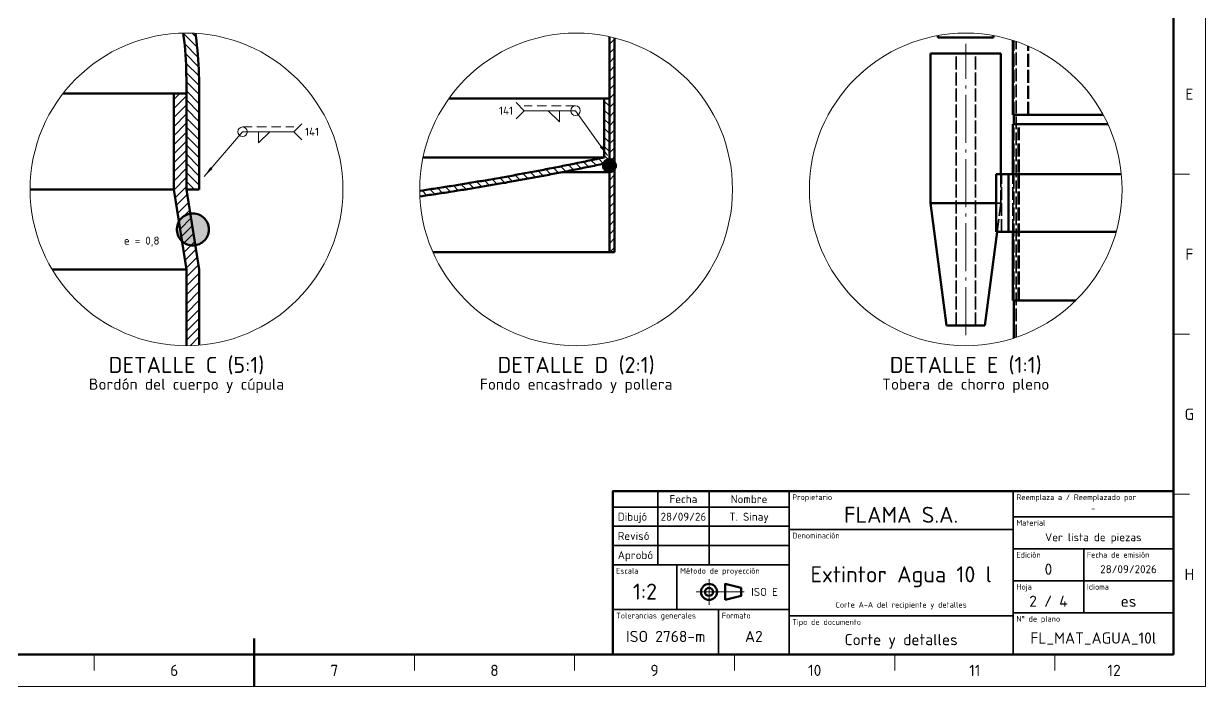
# Model space of a CAD drawing. Header units: millimetres. Extents: x 0 to 2208, y 0 to 420.
# Drawn here: x 705 to 1074, y 0 to 207 of the extents above; entities that cross this region are included whole.
import ezdxf
from ezdxf.enums import TextEntityAlignment as Align

# ---------------------------------------------------------------- set-up
doc = ezdxf.new("R2010")
doc.units = ezdxf.units.MM
for name, pattern in [('IRAM-E-TRAZOS', [5, 4, -1]), ('IRAM-F-TRAZO-PUNTO', [20, 15, -2, 1, -2]), ('ISO02-TRAZOS', [4.5, 3, -1.5])]:
    doc.linetypes.add(name, pattern=pattern)
for name, color, linetype, lineweight in [('01-VISIBLE', 7, 'CONTINUOUS', 70), ('02-OCULTA', 4, 'IRAM-E-TRAZOS', 35), ('03-EJE', 1, 'IRAM-F-TRAZO-PUNTO', 18), ('05-RAYADO', 8, 'CONTINUOUS', 18), ('06-TEXTO', 7, 'CONTINUOUS', 25), ('07-RECUADRO', 7, 'CONTINUOUS', 70), ('08-FINA', 5, 'CONTINUOUS', 18), ('10-ROTULO', 7, 'CONTINUOUS', 35), ('11-TEXTO-ROTULO', 7, 'CONTINUOUS', 25), ('12-SOLDADURA', 6, 'CONTINUOUS', 18)]:
    doc.layers.add(name, color=color, linetype=linetype, lineweight=lineweight)
doc.styles.add('ISO3098', font='isocpeur.ttf')

msp = doc.modelspace()

# ---------------------------------------------------------------- hatches: boundary and pattern name
at = {"layer": '05-RAYADO'}
h = msp.add_hatch(dxfattribs=at)
h.set_pattern_fill('ANSI31', scale=0.62992, angle=90)
h.paths.add_polyline_path([(759.833, 155.25), (755.833, 155.25), (755.833, 185.25), (755.831, 186.506), (755.825, 187.762), (755.813, 189.018), (755.795, 190.274), (755.771, 191.53), (755.738, 192.786), (755.695, 194.041), (755.642, 195.296), (755.576, 196.55), (755.494, 197.804), (755.396, 199.056), (755.278, 200.307), (755.139, 201.555), (754.979, 202.801), (754.798, 204.044), (754.794, 204.071), (755.833, 204.083), (757.032, 204.069), (758.229, 204.025), (758.688, 203.996), (758.806, 203.013), (758.948, 201.749), (759.079, 200.485), (759.199, 199.219), (759.31, 197.952), (759.409, 196.684), (759.498, 195.416), (759.577, 194.146), (759.645, 192.877), (759.703, 191.606), (759.75, 190.336), (759.786, 189.064), (759.813, 187.793), (759.828, 186.522), (759.833, 185.25)])
h = msp.add_hatch(dxfattribs=at)
h.set_pattern_fill('ANSI31', scale=0.62992)
h.paths.add_polyline_path([(889.5, 135.65), (887.9, 135.65), (887.9, 202.96), (888.199, 202.897), (889.366, 202.62), (889.5, 202.584)])
h = msp.add_hatch(dxfattribs=at)
h.set_pattern_fill('ANSI31', scale=0.62992)
h.paths.add_polyline_path([(759.833, 106.584), (759.426, 106.549), (758.229, 106.475), (757.032, 106.431), (755.833, 106.417), (755.833, 130.25), (751.833, 155.25), (751.833, 185.25), (755.833, 185.25), (755.833, 155.25), (759.833, 130.25)])
h = msp.add_hatch(dxfattribs=at)
h.set_pattern_fill('ANSI31', scale=0.62992, angle=90)
h.paths.add_polyline_path([(887.436, 163.552), (886.972, 163.453), (886.507, 163.355), (886.043, 163.258), (885.579, 163.16), (885.114, 163.063), (884.65, 162.966), (884.185, 162.869), (883.721, 162.772), (883.256, 162.676), (882.791, 162.58), (882.326, 162.484), (881.862, 162.388), (881.397, 162.293), (880.932, 162.198), (880.467, 162.103), (880.002, 162.008), (879.537, 161.914), (879.072, 161.82), (878.607, 161.726), (878.142, 161.632), (877.677, 161.538), (877.211, 161.445), (876.746, 161.352), (876.281, 161.259), (875.815, 161.167), (875.35, 161.074), (874.884, 160.982), (874.419, 160.89), (873.953, 160.798), (873.488, 160.707), (873.022, 160.616), (872.556, 160.525), (872.09, 160.434), (871.625, 160.344), (871.159, 160.254), (870.693, 160.164), (870.227, 160.074), (869.761, 159.984), (869.295, 159.895), (868.829, 159.806), (868.363, 159.717), (867.897, 159.628), (867.43, 159.54), (866.964, 159.452), (866.498, 159.364), (866.031, 159.276), (865.565, 159.189), (865.099, 159.102), (864.632, 159.015), (864.166, 158.928), (863.699, 158.842), (863.232, 158.756), (862.766, 158.67), (862.299, 158.584), (861.832, 158.498), (861.365, 158.413), (860.899, 158.328), (860.432, 158.243), (859.965, 158.159), (859.498, 158.074), (859.031, 157.99), (858.564, 157.906), (858.097, 157.823), (857.63, 157.739), (857.162, 157.656), (856.695, 157.573), (856.228, 157.491), (855.761, 157.408), (855.293, 157.326), (854.826, 157.244), (854.358, 157.163), (853.891, 157.081), (853.423, 157), (852.956, 156.919), (852.488, 156.838), (852.021, 156.758), (851.553, 156.677), (851.085, 156.597), (850.618, 156.518), (850.15, 156.438), (849.682, 156.359), (849.214, 156.28), (848.746, 156.201), (848.278, 156.122), (847.81, 156.044), (847.342, 155.966), (846.874, 155.888), (846.406, 155.81), (845.938, 155.733), (845.469, 155.656), (845.001, 155.579), (844.533, 155.502), (844.065, 155.426), (843.596, 155.35), (843.128, 155.274), (842.659, 155.198), (842.191, 155.123), (841.722, 155.047), (841.254, 154.972), (840.785, 154.898), (840.317, 154.823), (839.848, 154.749), (839.379, 154.675), (838.911, 154.601), (838.442, 154.528), (837.973, 154.454), (837.504, 154.381), (837.035, 154.308), (836.566, 154.236), (836.097, 154.164), (835.628, 154.092), (835.159, 154.02), (834.69, 153.948), (834.221, 153.877), (833.752, 153.806), (833.283, 153.735), (832.813, 153.664), (832.344, 153.594), (831.875, 153.524), (831.406, 153.454), (830.936, 153.384), (830.467, 153.315), (829.997, 153.246), (829.528, 153.177), (829.058, 153.108), (828.718, 153.058), (828.681, 154.052), (828.672, 154.813), (828.897, 154.847), (829.363, 154.916), (829.828, 154.985), (830.294, 155.055), (830.759, 155.125), (831.224, 155.195), (831.689, 155.265), (832.155, 155.336), (832.62, 155.407), (833.085, 155.478), (833.55, 155.549), (834.015, 155.621), (834.48, 155.693), (834.945, 155.765), (835.41, 155.837), (835.875, 155.91), (836.34, 155.983), (836.805, 156.056), (837.27, 156.129), (837.734, 156.202), (838.199, 156.276), (838.664, 156.35), (839.128, 156.424), (839.593, 156.499), (840.058, 156.574), (840.522, 156.649), (840.987, 156.724), (841.451, 156.799), (841.915, 156.875), (842.38, 156.951), (842.844, 157.027), (843.309, 157.103), (843.773, 157.18), (844.237, 157.257), (844.701, 157.334), (845.165, 157.412), (845.629, 157.489), (846.093, 157.567), (846.557, 157.645), (847.021, 157.723), (847.485, 157.802), (847.949, 157.881), (848.413, 157.96), (848.877, 158.039), (849.341, 158.119), (849.804, 158.199), (850.268, 158.279), (850.732, 158.359), (851.195, 158.439), (851.659, 158.52), (852.123, 158.601), (852.586, 158.682), (853.049, 158.764), (853.513, 158.845), (853.976, 158.927), (854.44, 159.009), (854.903, 159.092), (855.366, 159.174), (855.829, 159.257), (856.292, 159.34), (856.755, 159.424), (857.219, 159.507), (857.682, 159.591), (858.144, 159.675), (858.607, 159.76), (859.07, 159.844), (859.533, 159.929), (859.996, 160.014), (860.459, 160.099), (860.921, 160.185), (861.384, 160.271), (861.847, 160.356), (862.309, 160.443), (862.772, 160.529), (863.234, 160.616), (863.697, 160.703), (864.159, 160.79), (864.622, 160.877), (865.084, 160.965), (865.546, 161.053), (866.008, 161.141), (866.471, 161.229), (866.933, 161.318), (867.395, 161.407), (867.857, 161.496), (868.319, 161.585), (868.781, 161.674), (869.243, 161.764), (869.704, 161.854), (870.166, 161.944), (870.628, 162.035), (871.09, 162.126), (871.551, 162.217), (872.013, 162.308), (872.475, 162.399), (872.936, 162.491), (873.398, 162.583), (873.859, 162.675), (874.321, 162.767), (874.782, 162.86), (875.243, 162.952), (875.704, 163.045), (876.166, 163.139), (876.627, 163.232), (877.088, 163.326), (877.549, 163.42), (878.01, 163.514), (878.471, 163.609), (878.932, 163.703), (879.393, 163.798), (879.854, 163.893), (880.314, 163.989), (880.775, 164.084), (881.236, 164.18), (881.696, 164.276), (882.157, 164.373), (882.618, 164.469), (883.078, 164.566), (883.538, 164.663), (883.999, 164.76), (884.459, 164.858), (884.919, 164.955), (885.38, 165.053), (885.84, 165.152), (886.3, 165.25), (886.3, 183.65), (887.9, 183.65), (887.9, 163.65)])
h = msp.add_hatch(color=7, dxfattribs=at)
h.dxf.hatch_style = 1
h.paths.add_polyline_path([(889.859, 162.247), (889.738, 161.861), (889.542, 161.507), (889.278, 161.2), (888.958, 160.953), (888.595, 160.774), (888.203, 160.673), (887.799, 160.653), (887.399, 160.714), (887.019, 160.854), (886.676, 161.068), (886.382, 161.347), (886.151, 161.679), (885.992, 162.051), (885.91, 162.448), (885.91, 162.852), (885.992, 163.249), (886.151, 163.621), (886.382, 163.953), (886.676, 164.232), (887.019, 164.446), (887.399, 164.586), (887.799, 164.647), (888.203, 164.627), (888.595, 164.526), (888.958, 164.347), (889.278, 164.1), (889.542, 163.793), (889.738, 163.439), (889.859, 163.053), (889.9, 162.65)])
h = msp.add_hatch(color=7, dxfattribs=at)
h.dxf.hatch_style = 1
h.paths.add_polyline_path([(762.731, 141.744), (762.428, 140.778), (761.937, 139.894), (761.278, 139.126), (760.478, 138.507), (759.57, 138.061), (758.59, 137.808), (757.58, 137.756), (756.58, 137.91), (755.631, 138.261), (754.773, 138.796), (754.04, 139.493), (753.462, 140.323), (753.063, 141.253), (752.859, 142.244), (752.859, 143.256), (753.063, 144.247), (753.462, 145.177), (754.04, 146.007), (754.773, 146.704), (755.631, 147.239), (756.58, 147.59), (757.58, 147.744), (758.59, 147.692), (759.57, 147.439), (760.478, 146.993), (761.278, 146.374), (761.937, 145.606), (762.428, 144.722), (762.731, 143.756), (762.833, 142.75)])
at = {"layer": '08-FINA'}
h = msp.add_hatch(color=7, dxfattribs=at)
h.dxf.hatch_style = 1
h.paths.add_polyline_path([(887.3, 165.85), (885.622, 168.952), (884.91, 168.444)])
h = msp.add_hatch(color=7, dxfattribs=at)
h.dxf.hatch_style = 1
h.paths.add_polyline_path([(761.333, 159.25), (763.943, 161.623), (763.279, 162.192)])

# ---------------------------------------------------------------- linework, layer by layer
at = {"layer": '01-VISIBLE'}
for points in [[(754.79, 204.071), (754.914, 203.263), (755.113, 201.772), (755.281, 200.277), (755.419, 198.779), (755.53, 197.279), (755.618, 195.777), (755.686, 194.274), (755.738, 192.771), (755.776, 191.267), (755.803, 189.763), (755.821, 188.259), (755.83, 186.754), (755.833, 185.25)], [(759.833, 185.25), (759.826, 186.75), (759.804, 188.251), (759.768, 189.751), (759.717, 191.25), (759.651, 192.749), (759.571, 194.248), (759.476, 195.745), (759.367, 197.241), (759.243, 198.737), (759.104, 200.231), (758.95, 201.723), (758.783, 203.214), (758.687, 203.996)], [(990.467, 203.299), (990.467, 202.75)], [(1007.867, 203.299), (1007.867, 202.75)], [(887.9, 135.65), (887.9, 202.96)], [(889.5, 135.65), (889.5, 202.584)], [(1007.867, 202.75), (1007.355, 202.75), (1006.843, 202.75), (1006.331, 202.75), (1005.82, 202.75), (1005.308, 202.75), (1004.796, 202.75), (1004.284, 202.75), (1003.773, 202.75), (1003.261, 202.75), (1002.749, 202.75), (1002.237, 202.75), (1001.725, 202.75), (1001.214, 202.75), (1000.702, 202.75), (1000.19, 202.75), (999.678, 202.75), (999.167, 202.75), (998.655, 202.75), (998.143, 202.75), (997.631, 202.75), (997.12, 202.75), (996.608, 202.75), (996.096, 202.75), (995.584, 202.75), (995.073, 202.75), (994.561, 202.75), (994.049, 202.75), (993.537, 202.75), (993.025, 202.75), (992.514, 202.75), (992.002, 202.75), (991.49, 202.75), (990.978, 202.75), (990.467, 202.75)], [(1013.867, 178.583), (1013.867, 201.814)], [(988.167, 197.75), (988.667, 197.75), (989.167, 197.75), (989.667, 197.75), (990.167, 197.75), (990.667, 197.75), (991.167, 197.75), (991.667, 197.75), (992.167, 197.75), (992.667, 197.75), (993.167, 197.75), (993.667, 197.75), (994.167, 197.75), (994.667, 197.75), (995.167, 197.75), (995.667, 197.75), (996.167, 197.75), (996.667, 197.75), (997.167, 197.75), (997.667, 197.75), (998.167, 197.75), (998.667, 197.75), (999.167, 197.75), (999.667, 197.75), (1000.167, 197.75), (1000.667, 197.75), (1001.167, 197.75), (1001.667, 197.75), (1002.167, 197.75), (1002.667, 197.75), (1003.167, 197.75), (1003.667, 197.75), (1004.167, 197.75), (1004.667, 197.75), (1005.167, 197.75), (1005.667, 197.75), (1006.167, 197.75), (1006.667, 197.75), (1007.167, 197.75), (1007.667, 197.75), (1008.167, 197.75), (1008.667, 197.75), (1009.167, 197.75), (1009.667, 197.75), (1010.167, 197.75)], [(988.167, 151), (988.167, 197.75)], [(1010.167, 160), (1010.167, 197.75)], [(751.833, 185.25), (750.329, 185.25), (748.824, 185.25), (747.32, 185.25), (745.815, 185.25), (744.311, 185.25), (742.806, 185.25), (741.302, 185.25), (739.797, 185.25), (738.292, 185.25), (736.788, 185.25), (735.283, 185.25), (733.779, 185.25), (732.274, 185.25), (730.77, 185.25), (729.265, 185.25), (727.761, 185.25), (726.256, 185.25), (724.752, 185.25), (723.247, 185.25), (721.742, 185.25), (720.238, 185.25), (718.733, 185.25), (717.302, 185.25)], [(755.833, 185.25), (751.833, 185.25)], [(751.833, 155.25), (751.833, 185.25)], [(755.833, 155.25), (755.833, 185.25)], [(755.833, 185.25), (755.833, 155.25)], [(759.833, 155.25), (759.833, 185.25)], [(886.3, 183.65), (885.698, 183.65), (885.096, 183.65), (884.495, 183.65), (883.893, 183.65), (883.291, 183.65), (882.689, 183.65), (882.087, 183.65), (881.485, 183.65), (880.884, 183.65), (880.282, 183.65), (879.68, 183.65), (879.078, 183.65), (878.476, 183.65), (877.875, 183.65), (877.273, 183.65), (876.671, 183.65), (876.069, 183.65), (875.467, 183.65), (874.865, 183.65), (874.264, 183.65), (873.662, 183.65), (873.06, 183.65), (872.458, 183.65), (871.856, 183.65), (871.255, 183.65), (870.653, 183.65), (870.051, 183.65), (869.449, 183.65), (868.847, 183.65), (868.245, 183.65), (867.644, 183.65), (867.042, 183.65), (866.44, 183.65), (865.838, 183.65), (865.236, 183.65), (864.635, 183.65), (864.033, 183.65), (863.431, 183.65), (862.829, 183.65), (862.227, 183.65), (861.625, 183.65), (861.024, 183.65), (860.422, 183.65), (859.82, 183.65), (859.218, 183.65), (858.616, 183.65), (858.015, 183.65), (857.413, 183.65), (856.811, 183.65), (856.209, 183.65), (855.607, 183.65), (855.005, 183.65), (854.404, 183.65), (853.802, 183.65), (853.2, 183.65), (852.598, 183.65), (851.996, 183.65), (851.395, 183.65), (850.793, 183.65), (850.191, 183.65), (849.589, 183.65), (848.987, 183.65), (848.385, 183.65), (847.784, 183.65), (847.182, 183.65), (846.58, 183.65), (845.978, 183.65), (845.376, 183.65), (844.775, 183.65), (844.173, 183.65), (843.571, 183.65), (842.969, 183.65), (842.367, 183.65), (841.765, 183.65), (841.164, 183.65), (840.562, 183.65), (839.96, 183.65), (839.358, 183.65), (838.756, 183.65), (838.155, 183.65), (837.778, 183.65)], [(887.9, 183.65), (886.3, 183.65)], [(886.3, 183.65), (886.3, 165.25)], [(887.9, 163.65), (887.9, 183.65)], [(1013.867, 178.583), (1014.367, 178.583), (1014.867, 178.583), (1015.367, 178.583), (1015.868, 178.583), (1016.368, 178.583), (1016.868, 178.583), (1017.369, 178.583), (1017.869, 178.583), (1018.369, 178.583), (1018.869, 178.583), (1019.37, 178.583), (1019.87, 178.583), (1020.37, 178.583), (1020.87, 178.583), (1021.371, 178.583), (1021.871, 178.583), (1022.371, 178.583), (1022.871, 178.583), (1023.372, 178.583), (1023.872, 178.583), (1024.372, 178.583), (1024.872, 178.583), (1025.373, 178.583), (1025.873, 178.583), (1026.373, 178.583), (1026.873, 178.583), (1027.374, 178.583), (1027.874, 178.583), (1028.374, 178.583), (1028.875, 178.583), (1029.375, 178.583), (1029.875, 178.583), (1030.375, 178.583), (1030.876, 178.583), (1031.376, 178.583), (1031.876, 178.583), (1032.376, 178.583), (1032.877, 178.583), (1033.377, 178.583), (1033.877, 178.583), (1034.377, 178.583), (1034.878, 178.583), (1035.378, 178.583), (1035.878, 178.583), (1036.378, 178.583), (1036.879, 178.583), (1037.379, 178.583), (1037.879, 178.583), (1038.38, 178.583), (1038.88, 178.583), (1039.38, 178.583), (1039.88, 178.583), (1040.381, 178.583), (1040.881, 178.583), (1041.381, 178.583), (1041.881, 178.583), (1042.061, 178.583)], [(1014.167, 175.583), (1014.167, 178.583)], [(1013.867, 175.583), (1014.367, 175.583), (1014.868, 175.583), (1015.368, 175.583), (1015.869, 175.583), (1016.37, 175.583), (1016.87, 175.583), (1017.371, 175.583), (1017.871, 175.583), (1018.372, 175.583), (1018.872, 175.583), (1019.373, 175.583), (1019.873, 175.583), (1020.374, 175.583), (1020.875, 175.583), (1021.375, 175.583), (1021.876, 175.583), (1022.376, 175.583), (1022.877, 175.583), (1023.377, 175.583), (1023.878, 175.583), (1024.379, 175.583), (1024.879, 175.583), (1025.38, 175.583), (1025.88, 175.583), (1026.381, 175.583), (1026.881, 175.583), (1027.382, 175.583), (1027.883, 175.583), (1028.383, 175.583), (1028.884, 175.583), (1029.384, 175.583), (1029.885, 175.583), (1030.385, 175.583), (1030.886, 175.583), (1031.387, 175.583), (1031.887, 175.583), (1032.388, 175.583), (1032.888, 175.583), (1033.389, 175.583), (1033.889, 175.583), (1034.39, 175.583), (1034.891, 175.583), (1035.391, 175.583), (1035.892, 175.583), (1036.392, 175.583), (1036.893, 175.583), (1037.393, 175.583), (1037.894, 175.583), (1038.395, 175.583), (1038.895, 175.583), (1039.396, 175.583), (1039.896, 175.583), (1040.397, 175.583), (1040.897, 175.583), (1041.398, 175.583), (1041.899, 175.583), (1042.399, 175.583), (1042.9, 175.583), (1043.4, 175.583), (1043.561, 175.583)], [(1013.867, 160), (1013.867, 175.583)], [(886.3, 165.25), (885.712, 165.124), (885.124, 164.999), (884.536, 164.874), (883.947, 164.749), (883.359, 164.625), (882.771, 164.501), (882.182, 164.378), (881.593, 164.255), (881.005, 164.132), (880.416, 164.01), (879.827, 163.888), (879.238, 163.766), (878.649, 163.645), (878.06, 163.524), (877.471, 163.404), (876.882, 163.284), (876.292, 163.164), (875.703, 163.045), (875.113, 162.926), (874.524, 162.808), (873.934, 162.69), (873.345, 162.572), (872.755, 162.455), (872.165, 162.338), (871.575, 162.221), (870.985, 162.105), (870.395, 161.989), (869.805, 161.874), (869.215, 161.759), (868.624, 161.644), (868.034, 161.53), (867.443, 161.416), (866.853, 161.303), (866.262, 161.189), (865.672, 161.077), (865.081, 160.964), (864.49, 160.852), (863.899, 160.741), (863.308, 160.63), (862.717, 160.519), (862.126, 160.409), (861.535, 160.299), (860.944, 160.189), (860.352, 160.08), (859.761, 159.971), (859.169, 159.862), (858.578, 159.754), (857.986, 159.647), (857.395, 159.539), (856.803, 159.432), (856.211, 159.326), (855.619, 159.22), (855.027, 159.114), (854.435, 159.009), (853.843, 158.904), (853.251, 158.799), (852.659, 158.695), (852.066, 158.591), (851.474, 158.488), (850.881, 158.385), (850.289, 158.282), (849.696, 158.18), (849.104, 158.078), (848.511, 157.977), (847.918, 157.876), (847.325, 157.775), (846.732, 157.675), (846.139, 157.575), (845.546, 157.475), (844.953, 157.376), (844.36, 157.277), (843.767, 157.179), (843.174, 157.081), (842.58, 156.984), (841.987, 156.887), (841.393, 156.79), (840.8, 156.693), (840.206, 156.598), (839.612, 156.502), (839.019, 156.407), (838.425, 156.312), (837.831, 156.218), (837.237, 156.124), (836.643, 156.03), (836.049, 155.937), (835.455, 155.844), (834.861, 155.752), (834.266, 155.66), (833.672, 155.568), (833.078, 155.477), (832.483, 155.386), (831.889, 155.296), (831.294, 155.206), (830.699, 155.116), (830.105, 155.027), (829.51, 154.938), (828.915, 154.849), (828.672, 154.813)], [(828.718, 153.058), (828.785, 153.068), (829.379, 153.155), (829.974, 153.242), (830.568, 153.33), (831.162, 153.418), (831.756, 153.506), (832.35, 153.595), (832.944, 153.684), (833.538, 153.773), (834.132, 153.863), (834.726, 153.954), (835.32, 154.044), (835.913, 154.135), (836.507, 154.227), (837.1, 154.319), (837.694, 154.411), (838.287, 154.503), (838.881, 154.596), (839.474, 154.69), (840.068, 154.784), (840.661, 154.878), (841.254, 154.972), (841.847, 155.067), (842.44, 155.163), (843.033, 155.258), (843.626, 155.354), (844.219, 155.451), (844.812, 155.548), (845.404, 155.645), (845.997, 155.743), (846.59, 155.841), (847.182, 155.939), (847.775, 156.038), (848.367, 156.137), (848.959, 156.237), (849.552, 156.337), (850.144, 156.437), (850.736, 156.538), (851.328, 156.639), (851.92, 156.74), (852.512, 156.842), (853.104, 156.945), (853.696, 157.047), (854.287, 157.15), (854.879, 157.254), (855.471, 157.357), (856.062, 157.462), (856.654, 157.566), (857.245, 157.671), (857.837, 157.776), (858.428, 157.882), (859.019, 157.988), (859.61, 158.095), (860.201, 158.201), (860.792, 158.309), (861.383, 158.416), (861.974, 158.524), (862.565, 158.633), (863.156, 158.741), (863.746, 158.851), (864.337, 158.96), (864.927, 159.07), (865.518, 159.18), (866.108, 159.291), (866.698, 159.402), (867.289, 159.513), (867.879, 159.625), (868.469, 159.737), (869.059, 159.85), (869.649, 159.963), (870.239, 160.076), (870.829, 160.19), (871.418, 160.304), (872.008, 160.418), (872.597, 160.533), (873.187, 160.648), (873.776, 160.764), (874.366, 160.88), (874.955, 160.996), (875.544, 161.113), (876.133, 161.23), (876.722, 161.347), (877.311, 161.465), (877.9, 161.583), (878.489, 161.702), (879.078, 161.821), (879.667, 161.94), (880.255, 162.06), (880.844, 162.18), (881.432, 162.3), (882.021, 162.421), (882.609, 162.542), (883.197, 162.664), (883.785, 162.786), (884.373, 162.908), (884.961, 163.031), (885.549, 163.154), (886.137, 163.277), (886.725, 163.401), (887.312, 163.525), (887.9, 163.65)], [(886.3, 165.25), (885.366, 165.25), (884.432, 165.25), (883.498, 165.25), (882.564, 165.25), (881.63, 165.25), (880.696, 165.25), (879.762, 165.25), (878.828, 165.25), (877.894, 165.25), (876.96, 165.25), (876.026, 165.25), (875.092, 165.25), (874.158, 165.25), (873.224, 165.25), (872.29, 165.25), (871.356, 165.25), (870.422, 165.25), (869.488, 165.25), (868.554, 165.25), (867.62, 165.25), (866.686, 165.25), (865.752, 165.25), (864.818, 165.25), (863.884, 165.25), (862.95, 165.25), (862.016, 165.25), (861.082, 165.25), (860.148, 165.25), (859.214, 165.25), (858.28, 165.25), (857.346, 165.25), (856.412, 165.25), (855.478, 165.25), (854.544, 165.25), (853.61, 165.25), (852.676, 165.25), (851.742, 165.25), (850.808, 165.25), (849.874, 165.25), (848.94, 165.25), (848.006, 165.25), (847.072, 165.25), (846.138, 165.25), (845.204, 165.25), (844.27, 165.25), (843.336, 165.25), (842.402, 165.25), (841.468, 165.25), (840.534, 165.25), (839.6, 165.25), (838.666, 165.25), (837.732, 165.25), (836.798, 165.25), (835.864, 165.25), (834.93, 165.25), (833.996, 165.25), (833.062, 165.25), (832.128, 165.25), (831.194, 165.25), (830.26, 165.25), (829.705, 165.25)], [(887.9, 164.65), (887.698, 164.64), (887.497, 164.609), (887.301, 164.558), (887.111, 164.488), (886.929, 164.399), (886.757, 164.292), (886.597, 164.168), (886.45, 164.028), (886.318, 163.874), (886.203, 163.708), (886.104, 163.531), (886.024, 163.345), (885.964, 163.151), (885.923, 162.953), (885.903, 162.751), (885.903, 162.549), (885.923, 162.347), (885.964, 162.149), (886.024, 161.955), (886.104, 161.769), (886.203, 161.592), (886.318, 161.426), (886.45, 161.272), (886.597, 161.132), (886.757, 161.008), (886.929, 160.901), (887.111, 160.812), (887.301, 160.742), (887.497, 160.691), (887.698, 160.66), (887.9, 160.65)], [(889.9, 162.65), (889.889, 162.859), (889.856, 163.066), (889.802, 163.268), (889.727, 163.463), (889.632, 163.65), (889.518, 163.826), (889.386, 163.988), (889.238, 164.136), (889.076, 164.268), (888.9, 164.382), (888.713, 164.477), (888.518, 164.552), (888.316, 164.606), (888.109, 164.639), (887.9, 164.65)], [(887.9, 160.65), (888.109, 160.661), (888.316, 160.694), (888.518, 160.748), (888.713, 160.823), (888.9, 160.918), (889.076, 161.032), (889.238, 161.164), (889.386, 161.312), (889.518, 161.474), (889.632, 161.65), (889.727, 161.837), (889.802, 162.032), (889.856, 162.234), (889.889, 162.441), (889.9, 162.65)], [(873.196, 160.65), (873.809, 160.65), (874.422, 160.65), (875.034, 160.65), (875.647, 160.65), (876.26, 160.65), (876.872, 160.65), (877.485, 160.65), (878.098, 160.65), (878.71, 160.65), (879.323, 160.65), (879.936, 160.65), (880.548, 160.65), (881.161, 160.65), (881.774, 160.65), (882.386, 160.65), (882.999, 160.65), (883.612, 160.65), (884.224, 160.65), (884.837, 160.65), (885.45, 160.65), (886.062, 160.65), (886.675, 160.65), (887.288, 160.65), (887.9, 160.65)], [(1008.624, 160), (1012.553, 160)], [(1008.624, 142), (1008.624, 160)], [(1012.553, 160), (1013.054, 160), (1013.555, 160), (1014.056, 160), (1014.557, 160), (1015.058, 160), (1015.559, 160), (1016.06, 160), (1016.561, 160), (1017.062, 160), (1017.564, 160), (1018.065, 160), (1018.566, 160), (1019.067, 160), (1019.568, 160), (1020.069, 160), (1020.57, 160), (1021.071, 160), (1021.572, 160), (1022.073, 160), (1022.574, 160), (1023.075, 160), (1023.576, 160), (1024.077, 160), (1024.579, 160), (1025.08, 160), (1025.581, 160), (1026.082, 160), (1026.583, 160), (1027.084, 160), (1027.585, 160), (1028.086, 160), (1028.587, 160), (1029.088, 160), (1029.589, 160), (1030.09, 160), (1030.591, 160), (1031.092, 160), (1031.594, 160), (1032.095, 160), (1032.596, 160), (1033.097, 160), (1033.598, 160), (1034.099, 160), (1034.6, 160), (1035.101, 160), (1035.602, 160), (1036.103, 160), (1036.604, 160), (1037.105, 160), (1037.606, 160), (1038.107, 160), (1038.609, 160), (1039.11, 160), (1039.611, 160), (1040.112, 160), (1040.613, 160), (1041.114, 160), (1041.615, 160), (1042.116, 160), (1042.617, 160), (1043.118, 160), (1043.619, 160), (1044.12, 160), (1044.621, 160), (1045.122, 160), (1045.624, 160), (1046.125, 160), (1046.626, 160), (1047.127, 160), (1047.628, 160), (1047.768, 160)], [(1012.553, 142), (1012.553, 160)], [(751.833, 155.25), (750.329, 155.25), (748.824, 155.25), (747.32, 155.25), (745.815, 155.25), (744.311, 155.25), (742.806, 155.25), (741.302, 155.25), (739.797, 155.25), (738.292, 155.25), (736.788, 155.25), (735.283, 155.25), (733.779, 155.25), (732.274, 155.25), (730.77, 155.25), (729.265, 155.25), (727.761, 155.25), (726.256, 155.25), (724.752, 155.25), (723.247, 155.25), (721.742, 155.25), (720.238, 155.25), (718.733, 155.25), (717.229, 155.25), (715.724, 155.25), (714.22, 155.25), (712.715, 155.25), (711.211, 155.25), (709.706, 155.25), (708.202, 155.25), (707, 155.25)], [(751.833, 155.25), (755.833, 130.25)], [(759.833, 130.25), (755.833, 155.25)], [(755.833, 155.25), (759.833, 155.25)], [(757.833, 147.75), (757.327, 147.724), (756.827, 147.648), (756.337, 147.521), (755.862, 147.345), (755.407, 147.122), (754.977, 146.854), (754.576, 146.544), (754.209, 146.195), (753.879, 145.811), (753.59, 145.395), (753.344, 144.952), (753.145, 144.487), (752.993, 144.003), (752.891, 143.507), (752.84, 143.003), (752.84, 142.497), (752.891, 141.993), (752.993, 141.497), (753.145, 141.013), (753.344, 140.548), (753.59, 140.105), (753.879, 139.689), (754.209, 139.305), (754.576, 138.956), (754.977, 138.646), (755.407, 138.378), (755.862, 138.155), (756.337, 137.979), (756.827, 137.852), (757.327, 137.776), (757.833, 137.75)], [(757.833, 147.75), (757.701, 147.75), (757.568, 147.75), (757.434, 147.75), (757.3, 147.75), (757.167, 147.75), (757.033, 147.75)], [(762.833, 142.75), (762.806, 143.273), (762.724, 143.79), (762.589, 144.295), (762.401, 144.784), (762.163, 145.25), (761.878, 145.689), (761.549, 146.096), (761.179, 146.466), (760.772, 146.795), (760.333, 147.08), (759.867, 147.318), (759.378, 147.505), (758.873, 147.641), (758.356, 147.723), (757.833, 147.75)], [(988.167, 151), (988.678, 151), (989.19, 151), (989.701, 151), (990.212, 151), (990.724, 151), (991.235, 151), (991.747, 151), (992.258, 151), (992.77, 151), (993.281, 151), (993.792, 151), (994.304, 151), (994.815, 151), (995.327, 151), (995.838, 151), (996.35, 151), (996.861, 151), (997.372, 151), (997.884, 151), (998.395, 151), (998.907, 151), (999.418, 151), (999.93, 151), (1000.441, 151), (1000.952, 151), (1001.464, 151), (1001.975, 151), (1002.487, 151), (1002.998, 151), (1003.51, 151), (1004.021, 151), (1004.532, 151), (1005.044, 151), (1005.555, 151), (1006.067, 151), (1006.578, 151), (1007.09, 151), (1007.601, 151), (1008.113, 151), (1008.624, 151)], [(988.167, 151), (993.167, 112.75)], [(757.833, 137.75), (758.356, 137.777), (758.873, 137.859), (759.378, 137.995), (759.867, 138.182), (760.333, 138.42), (760.772, 138.705), (761.179, 139.034), (761.549, 139.404), (761.878, 139.811), (762.163, 140.25), (762.401, 140.716), (762.589, 141.205), (762.724, 141.71), (762.806, 142.227), (762.833, 142.75)], [(1005.167, 112.75), (1008.99, 142)], [(1008.624, 142), (1012.553, 142)], [(1012.553, 142), (1013.054, 142), (1013.555, 142), (1014.056, 142), (1014.557, 142), (1015.058, 142), (1015.559, 142), (1016.06, 142), (1016.561, 142), (1017.062, 142), (1017.564, 142), (1018.065, 142), (1018.566, 142), (1019.067, 142), (1019.568, 142), (1020.069, 142), (1020.57, 142), (1021.071, 142), (1021.572, 142), (1022.073, 142), (1022.574, 142), (1023.075, 142), (1023.576, 142), (1024.077, 142), (1024.579, 142), (1025.08, 142), (1025.581, 142), (1026.082, 142), (1026.583, 142), (1027.084, 142), (1027.585, 142), (1028.086, 142), (1028.587, 142), (1029.088, 142), (1029.589, 142), (1030.09, 142), (1030.591, 142), (1031.092, 142), (1031.594, 142), (1032.095, 142), (1032.596, 142), (1033.097, 142), (1033.598, 142), (1034.099, 142), (1034.6, 142), (1035.101, 142), (1035.602, 142), (1036.103, 142), (1036.604, 142), (1037.105, 142), (1037.606, 142), (1038.107, 142), (1038.609, 142), (1039.11, 142), (1039.611, 142), (1040.112, 142), (1040.613, 142), (1041.114, 142), (1041.615, 142), (1042.116, 142), (1042.617, 142), (1043.118, 142), (1043.619, 142), (1044.12, 142), (1044.621, 142), (1045.122, 142), (1045.624, 142), (1046.125, 142), (1046.166, 142)], [(1013.867, 120.583), (1013.867, 142)], [(887.9, 135.65), (886.958, 135.65), (886.016, 135.65), (885.074, 135.65), (884.132, 135.65), (883.19, 135.65), (882.248, 135.65), (881.306, 135.65), (880.364, 135.65), (879.422, 135.65), (878.48, 135.65), (877.538, 135.65), (876.596, 135.65), (875.654, 135.65), (874.712, 135.65), (873.77, 135.65), (872.828, 135.65), (871.886, 135.65), (870.944, 135.65), (870.002, 135.65), (869.06, 135.65), (868.118, 135.65), (867.176, 135.65), (866.234, 135.65), (865.292, 135.65), (864.35, 135.65), (863.408, 135.65), (862.466, 135.65), (861.524, 135.65), (860.582, 135.65), (859.64, 135.65), (858.698, 135.65), (857.756, 135.65), (856.814, 135.65), (855.872, 135.65), (854.93, 135.65), (853.988, 135.65), (853.046, 135.65), (852.104, 135.65), (851.162, 135.65), (850.22, 135.65), (849.278, 135.65), (848.336, 135.65), (847.394, 135.65), (846.452, 135.65), (845.51, 135.65), (844.568, 135.65), (843.626, 135.65), (842.684, 135.65), (841.742, 135.65), (840.8, 135.65), (839.858, 135.65), (838.916, 135.65), (837.974, 135.65), (837.032, 135.65), (836.09, 135.65), (835.148, 135.65), (834.206, 135.65), (833.264, 135.65), (832.775, 135.65)], [(889.5, 135.65), (887.9, 135.65)], [(755.833, 130.25), (754.331, 130.25), (752.828, 130.25), (751.325, 130.25), (749.823, 130.25), (748.32, 130.25), (746.817, 130.25), (745.314, 130.25), (743.812, 130.25), (742.309, 130.25), (740.806, 130.25), (739.304, 130.25), (737.801, 130.25), (736.298, 130.25), (734.796, 130.25), (733.293, 130.25), (731.79, 130.25), (730.287, 130.25), (728.785, 130.25), (727.282, 130.25), (725.779, 130.25), (724.277, 130.25), (722.774, 130.25), (721.271, 130.25), (719.769, 130.25), (718.266, 130.25), (716.763, 130.25), (715.26, 130.25), (713.886, 130.25)], [(755.833, 106.417), (755.833, 130.25)], [(759.833, 106.584), (759.833, 130.25)], [(1013.867, 120.583), (1014.367, 120.583), (1014.868, 120.583), (1015.368, 120.583), (1015.869, 120.583), (1016.37, 120.583), (1016.87, 120.583), (1017.371, 120.583), (1017.871, 120.583), (1018.372, 120.583), (1018.872, 120.583), (1019.373, 120.583), (1019.873, 120.583), (1020.374, 120.583), (1020.875, 120.583), (1021.375, 120.583), (1021.876, 120.583), (1022.376, 120.583), (1022.877, 120.583), (1023.377, 120.583), (1023.878, 120.583), (1024.379, 120.583), (1024.879, 120.583), (1025.38, 120.583), (1025.88, 120.583), (1026.381, 120.583), (1026.881, 120.583), (1027.382, 120.583), (1027.883, 120.583), (1028.383, 120.583), (1028.884, 120.583), (1029.384, 120.583), (1029.885, 120.583), (1030.385, 120.583), (1030.886, 120.583), (1031.387, 120.583), (1031.887, 120.583), (1032.388, 120.583), (1032.888, 120.583), (1033.389, 120.583), (1033.557, 120.583)], [(1014.167, 108.781), (1014.167, 120.583)], [(1005.167, 112.75), (1004.667, 112.75), (1004.167, 112.75), (1003.667, 112.75), (1003.167, 112.75), (1002.667, 112.75), (1002.167, 112.75), (1001.667, 112.75), (1001.167, 112.75), (1000.667, 112.75), (1000.167, 112.75), (999.667, 112.75), (999.167, 112.75), (998.667, 112.75), (998.167, 112.75), (997.667, 112.75), (997.167, 112.75), (996.667, 112.75), (996.167, 112.75), (995.667, 112.75), (995.167, 112.75), (994.667, 112.75), (994.167, 112.75), (993.667, 112.75), (993.167, 112.75)]]:
    msp.add_lwpolyline(points, dxfattribs=at)
msp.add_lwpolyline([(924, 27), (929, 28.25), (929, 30.75), (924, 32)], close=True, dxfattribs=at)
for radius in [2.5, 1.25]:
    msp.add_circle((919, 29.5), radius, dxfattribs=at)
at = {"layer": '02-OCULTA'}
for points in [[(990.467, 202.75), (990.978, 202.75), (991.49, 202.75), (992.002, 202.75), (992.514, 202.75), (993.025, 202.75), (993.537, 202.75), (994.049, 202.75), (994.561, 202.75), (995.073, 202.75), (995.584, 202.75), (996.096, 202.75), (996.608, 202.75), (997.12, 202.75), (997.631, 202.75), (998.143, 202.75), (998.655, 202.75), (999.167, 202.75), (999.678, 202.75), (1000.19, 202.75), (1000.702, 202.75), (1001.214, 202.75), (1001.725, 202.75), (1002.237, 202.75), (1002.749, 202.75), (1003.261, 202.75), (1003.773, 202.75), (1004.284, 202.75), (1004.796, 202.75), (1005.308, 202.75), (1005.82, 202.75), (1006.331, 202.75), (1006.843, 202.75), (1007.355, 202.75), (1007.867, 202.75)], [(1014.167, 178.583), (1014.167, 201.719)], [(1014.167, 178.583), (1014.167, 201.719)], [(1014.967, 109.047), (1014.967, 201.453)], [(1018.531, 178.583), (1018.531, 200.076)], [(1018.816, 178.583), (1018.816, 199.954)], [(1010.167, 197.75), (1009.667, 197.75), (1009.167, 197.75), (1008.667, 197.75), (1008.167, 197.75), (1007.667, 197.75), (1007.167, 197.75), (1006.667, 197.75), (1006.167, 197.75), (1005.667, 197.75), (1005.167, 197.75), (1004.667, 197.75), (1004.167, 197.75), (1003.667, 197.75), (1003.167, 197.75), (1002.667, 197.75), (1002.167, 197.75), (1001.667, 197.75), (1001.167, 197.75), (1000.667, 197.75), (1000.167, 197.75), (999.667, 197.75), (999.167, 197.75), (998.667, 197.75), (998.167, 197.75), (997.667, 197.75), (997.167, 197.75), (996.667, 197.75), (996.167, 197.75), (995.667, 197.75), (995.167, 197.75), (994.667, 197.75), (994.167, 197.75), (993.667, 197.75), (993.167, 197.75), (992.667, 197.75), (992.167, 197.75), (991.667, 197.75), (991.167, 197.75), (990.667, 197.75), (990.167, 197.75), (989.667, 197.75), (989.167, 197.75), (988.667, 197.75), (988.167, 197.75)], [(1002.167, 197.75), (1001.667, 197.75), (1001.167, 197.75), (1000.667, 197.75), (1000.167, 197.75), (999.667, 197.75), (999.167, 197.75), (998.667, 197.75), (998.167, 197.75), (997.667, 197.75), (997.167, 197.75), (996.667, 197.75), (996.167, 197.75)], [(996.167, 197.75), (996.667, 197.75), (997.167, 197.75), (997.667, 197.75), (998.167, 197.75), (998.667, 197.75), (999.167, 197.75), (999.667, 197.75), (1000.167, 197.75), (1000.667, 197.75), (1001.167, 197.75), (1001.667, 197.75), (1002.167, 197.75)], [(996.167, 112.75), (996.167, 197.75)], [(1002.167, 112.75), (1002.167, 197.75)], [(1018.531, 178.583), (1018.013, 178.583), (1017.494, 178.583), (1016.976, 178.583), (1016.458, 178.583), (1015.94, 178.583), (1015.421, 178.583), (1014.903, 178.583), (1014.385, 178.583), (1013.867, 178.583)], [(1018.816, 178.583), (1018.3, 178.583), (1017.783, 178.583), (1017.266, 178.583), (1016.75, 178.583), (1016.233, 178.583), (1015.717, 178.583), (1015.2, 178.583), (1014.683, 178.583), (1014.167, 178.583)], [(1014.167, 178.583), (1014.667, 178.583), (1015.167, 178.583), (1015.667, 178.583), (1016.167, 178.583), (1016.667, 178.583), (1017.167, 178.583), (1017.667, 178.583), (1018.167, 178.583), (1018.667, 178.583), (1019.167, 178.583), (1019.667, 178.583), (1020.167, 178.583), (1020.667, 178.583), (1021.167, 178.583), (1021.667, 178.583), (1022.167, 178.583), (1022.667, 178.583), (1023.167, 178.583), (1023.667, 178.583), (1024.167, 178.583), (1024.667, 178.583), (1025.167, 178.583), (1025.667, 178.583), (1026.167, 178.583), (1026.667, 178.583), (1027.167, 178.583), (1027.667, 178.583), (1028.167, 178.583), (1028.667, 178.583), (1029.167, 178.583), (1029.667, 178.583), (1030.167, 178.583), (1030.667, 178.583), (1031.167, 178.583), (1031.667, 178.583), (1032.167, 178.583), (1032.667, 178.583), (1033.167, 178.583), (1033.667, 178.583), (1034.167, 178.583), (1034.667, 178.583), (1035.167, 178.583), (1035.667, 178.583), (1036.167, 178.583), (1036.667, 178.583), (1037.167, 178.583), (1037.667, 178.583), (1038.167, 178.583), (1038.667, 178.583), (1039.167, 178.583), (1039.667, 178.583), (1040.167, 178.583), (1040.667, 178.583), (1041.167, 178.583), (1041.667, 178.583), (1042.061, 178.583)], [(1018.816, 178.583), (1018.531, 178.583)], [(1015.53, 175.583), (1015.253, 175.583), (1014.975, 175.583), (1014.698, 175.583), (1014.421, 175.583), (1014.144, 175.583), (1013.867, 175.583)], [(1015.825, 175.583), (1015.548, 175.583), (1015.272, 175.583), (1014.996, 175.583), (1014.719, 175.583), (1014.443, 175.583), (1014.167, 175.583)], [(1014.167, 175.583), (1014.669, 175.583), (1015.172, 175.583), (1015.675, 175.583), (1016.177, 175.583), (1016.68, 175.583), (1017.183, 175.583), (1017.685, 175.583), (1018.188, 175.583), (1018.691, 175.583), (1019.193, 175.583), (1019.696, 175.583), (1020.199, 175.583), (1020.701, 175.583), (1021.204, 175.583), (1021.707, 175.583), (1022.209, 175.583), (1022.712, 175.583), (1023.215, 175.583), (1023.717, 175.583), (1024.22, 175.583), (1024.723, 175.583), (1025.225, 175.583), (1025.728, 175.583), (1026.231, 175.583), (1026.733, 175.583), (1027.236, 175.583), (1027.739, 175.583), (1028.241, 175.583), (1028.744, 175.583), (1029.247, 175.583), (1029.749, 175.583), (1030.252, 175.583), (1030.755, 175.583), (1031.257, 175.583), (1031.76, 175.583), (1032.262, 175.583), (1032.765, 175.583), (1033.268, 175.583), (1033.77, 175.583), (1034.273, 175.583), (1034.776, 175.583), (1035.278, 175.583), (1035.781, 175.583), (1036.284, 175.583), (1036.786, 175.583), (1037.289, 175.583), (1037.792, 175.583), (1038.294, 175.583), (1038.797, 175.583), (1039.3, 175.583), (1039.802, 175.583), (1040.305, 175.583), (1040.808, 175.583), (1041.31, 175.583), (1041.813, 175.583), (1042.316, 175.583), (1042.818, 175.583), (1043.321, 175.583), (1043.561, 175.583)], [(1014.167, 120.583), (1014.167, 175.583)], [(1014.167, 120.583), (1014.167, 175.583)], [(1015.53, 120.583), (1015.53, 175.583)], [(1015.825, 175.583), (1015.53, 175.583)], [(1015.825, 120.583), (1015.825, 175.583)], [(1008.624, 142), (1008.624, 160)], [(1008.624, 160), (1008.914, 160), (1009.205, 160), (1009.495, 160), (1009.786, 160), (1010.076, 160), (1010.367, 160)], [(1010.367, 160), (1010.076, 160), (1009.786, 160), (1009.495, 160), (1009.205, 160), (1008.914, 160), (1008.624, 160)], [(1008.624, 160), (1012.553, 160)], [(1010.167, 151), (1010.167, 160)], [(1010.367, 142), (1010.367, 160)], [(1012.553, 142), (1012.553, 160)], [(1047.768, 160), (1047.628, 160), (1047.127, 160), (1046.626, 160), (1046.125, 160), (1045.624, 160), (1045.122, 160), (1044.621, 160), (1044.12, 160), (1043.619, 160), (1043.118, 160), (1042.617, 160), (1042.116, 160), (1041.615, 160), (1041.114, 160), (1040.613, 160), (1040.112, 160), (1039.611, 160), (1039.11, 160), (1038.609, 160), (1038.107, 160), (1037.606, 160), (1037.105, 160), (1036.604, 160), (1036.103, 160), (1035.602, 160), (1035.101, 160), (1034.6, 160), (1034.099, 160), (1033.598, 160), (1033.097, 160), (1032.596, 160), (1032.095, 160), (1031.594, 160), (1031.092, 160), (1030.591, 160), (1030.09, 160), (1029.589, 160), (1029.088, 160), (1028.587, 160), (1028.086, 160), (1027.585, 160), (1027.084, 160), (1026.583, 160), (1026.082, 160), (1025.581, 160), (1025.08, 160), (1024.579, 160), (1024.077, 160), (1023.576, 160), (1023.075, 160), (1022.574, 160), (1022.073, 160), (1021.572, 160), (1021.071, 160), (1020.57, 160), (1020.069, 160), (1019.568, 160), (1019.067, 160), (1018.566, 160), (1018.065, 160), (1017.564, 160), (1017.062, 160), (1016.561, 160), (1016.06, 160), (1015.559, 160), (1015.058, 160), (1014.557, 160), (1014.056, 160), (1013.555, 160), (1013.054, 160), (1012.553, 160)], [(1047.768, 160), (1047.384, 160), (1046.884, 160), (1046.384, 160), (1045.883, 160), (1045.383, 160), (1044.883, 160), (1044.383, 160), (1043.882, 160), (1043.382, 160), (1042.882, 160), (1042.382, 160), (1041.881, 160), (1041.381, 160), (1040.881, 160), (1040.381, 160), (1039.88, 160), (1039.38, 160), (1038.88, 160), (1038.38, 160), (1037.879, 160), (1037.379, 160), (1036.879, 160), (1036.378, 160), (1035.878, 160), (1035.378, 160), (1034.878, 160), (1034.377, 160), (1033.877, 160), (1033.377, 160), (1032.877, 160), (1032.376, 160), (1031.876, 160), (1031.376, 160), (1030.876, 160), (1030.375, 160), (1029.875, 160), (1029.375, 160), (1028.875, 160), (1028.374, 160), (1027.874, 160), (1027.374, 160), (1026.873, 160), (1026.373, 160), (1025.873, 160), (1025.373, 160), (1024.872, 160), (1024.372, 160), (1023.872, 160), (1023.372, 160), (1022.871, 160), (1022.371, 160), (1021.871, 160), (1021.371, 160), (1020.87, 160), (1020.37, 160), (1019.87, 160), (1019.37, 160), (1018.869, 160), (1018.369, 160), (1017.869, 160), (1017.369, 160), (1016.868, 160), (1016.368, 160), (1015.868, 160), (1015.367, 160), (1014.867, 160), (1014.367, 160), (1013.867, 160)], [(1013.867, 160), (1014.367, 160), (1014.867, 160), (1015.367, 160), (1015.868, 160), (1016.368, 160), (1016.868, 160), (1017.369, 160), (1017.869, 160), (1018.369, 160), (1018.869, 160), (1019.37, 160), (1019.87, 160), (1020.37, 160), (1020.87, 160), (1021.371, 160), (1021.871, 160), (1022.371, 160), (1022.871, 160), (1023.372, 160), (1023.872, 160), (1024.372, 160), (1024.872, 160), (1025.373, 160), (1025.873, 160), (1026.373, 160), (1026.873, 160), (1027.374, 160), (1027.874, 160), (1028.374, 160), (1028.875, 160), (1029.375, 160), (1029.875, 160), (1030.375, 160), (1030.876, 160), (1031.376, 160), (1031.876, 160), (1032.376, 160), (1032.877, 160), (1033.377, 160), (1033.877, 160), (1034.377, 160), (1034.878, 160), (1035.378, 160), (1035.878, 160), (1036.378, 160), (1036.879, 160), (1037.379, 160), (1037.879, 160), (1038.38, 160), (1038.88, 160), (1039.38, 160), (1039.88, 160), (1040.381, 160), (1040.881, 160), (1041.381, 160), (1041.881, 160), (1042.382, 160), (1042.882, 160), (1043.382, 160), (1043.882, 160), (1044.383, 160), (1044.883, 160), (1045.383, 160), (1045.883, 160), (1046.384, 160), (1046.884, 160), (1047.384, 160), (1047.768, 160)], [(1013.867, 142), (1013.867, 160)], [(1013.867, 142), (1013.867, 160)], [(1010.167, 151), (1009.667, 151), (1009.167, 151), (1008.667, 151), (1008.167, 151), (1007.667, 151), (1007.167, 151), (1006.667, 151), (1006.167, 151), (1005.667, 151), (1005.167, 151), (1004.667, 151), (1004.167, 151), (1003.667, 151), (1003.167, 151), (1002.667, 151), (1002.167, 151), (1001.667, 151), (1001.167, 151), (1000.667, 151), (1000.167, 151), (999.667, 151), (999.167, 151), (998.667, 151), (998.167, 151), (997.667, 151), (997.167, 151), (996.667, 151), (996.167, 151), (995.667, 151), (995.167, 151), (994.667, 151), (994.167, 151), (993.667, 151), (993.167, 151), (992.667, 151), (992.167, 151), (991.667, 151), (991.167, 151), (990.667, 151), (990.167, 151), (989.667, 151), (989.167, 151), (988.667, 151), (988.167, 151)], [(1008.624, 151), (1008.881, 151), (1009.138, 151), (1009.395, 151), (1009.652, 151), (1009.91, 151), (1010.167, 151)], [(1008.99, 142), (1010.167, 151)], [(1008.624, 142), (1008.914, 142), (1009.205, 142), (1009.495, 142), (1009.786, 142), (1010.076, 142), (1010.367, 142)], [(1010.367, 142), (1010.076, 142), (1009.786, 142), (1009.495, 142), (1009.205, 142), (1008.914, 142), (1008.624, 142)], [(1008.624, 142), (1012.553, 142)], [(1046.166, 142), (1046.125, 142), (1045.624, 142), (1045.122, 142), (1044.621, 142), (1044.12, 142), (1043.619, 142), (1043.118, 142), (1042.617, 142), (1042.116, 142), (1041.615, 142), (1041.114, 142), (1040.613, 142), (1040.112, 142), (1039.611, 142), (1039.11, 142), (1038.609, 142), (1038.107, 142), (1037.606, 142), (1037.105, 142), (1036.604, 142), (1036.103, 142), (1035.602, 142), (1035.101, 142), (1034.6, 142), (1034.099, 142), (1033.598, 142), (1033.097, 142), (1032.596, 142), (1032.095, 142), (1031.594, 142), (1031.092, 142), (1030.591, 142), (1030.09, 142), (1029.589, 142), (1029.088, 142), (1028.587, 142), (1028.086, 142), (1027.585, 142), (1027.084, 142), (1026.583, 142), (1026.082, 142), (1025.581, 142), (1025.08, 142), (1024.579, 142), (1024.077, 142), (1023.576, 142), (1023.075, 142), (1022.574, 142), (1022.073, 142), (1021.572, 142), (1021.071, 142), (1020.57, 142), (1020.069, 142), (1019.568, 142), (1019.067, 142), (1018.566, 142), (1018.065, 142), (1017.564, 142), (1017.062, 142), (1016.561, 142), (1016.06, 142), (1015.559, 142), (1015.058, 142), (1014.557, 142), (1014.056, 142), (1013.555, 142), (1013.054, 142), (1012.553, 142)], [(1046.166, 142), (1045.883, 142), (1045.383, 142), (1044.883, 142), (1044.383, 142), (1043.882, 142), (1043.382, 142), (1042.882, 142), (1042.382, 142), (1041.881, 142), (1041.381, 142), (1040.881, 142), (1040.381, 142), (1039.88, 142), (1039.38, 142), (1038.88, 142), (1038.38, 142), (1037.879, 142), (1037.379, 142), (1036.879, 142), (1036.378, 142), (1035.878, 142), (1035.378, 142), (1034.878, 142), (1034.377, 142), (1033.877, 142), (1033.377, 142), (1032.877, 142), (1032.376, 142), (1031.876, 142), (1031.376, 142), (1030.876, 142), (1030.375, 142), (1029.875, 142), (1029.375, 142), (1028.875, 142), (1028.374, 142), (1027.874, 142), (1027.374, 142), (1026.873, 142), (1026.373, 142), (1025.873, 142), (1025.373, 142), (1024.872, 142), (1024.372, 142), (1023.872, 142), (1023.372, 142), (1022.871, 142), (1022.371, 142), (1021.871, 142), (1021.371, 142), (1020.87, 142), (1020.37, 142), (1019.87, 142), (1019.37, 142), (1018.869, 142), (1018.369, 142), (1017.869, 142), (1017.369, 142), (1016.868, 142), (1016.368, 142), (1015.868, 142), (1015.367, 142), (1014.867, 142), (1014.367, 142), (1013.867, 142)], [(1013.867, 142), (1014.367, 142), (1014.867, 142), (1015.367, 142), (1015.868, 142), (1016.368, 142), (1016.868, 142), (1017.369, 142), (1017.869, 142), (1018.369, 142), (1018.869, 142), (1019.37, 142), (1019.87, 142), (1020.37, 142), (1020.87, 142), (1021.371, 142), (1021.871, 142), (1022.371, 142), (1022.871, 142), (1023.372, 142), (1023.872, 142), (1024.372, 142), (1024.872, 142), (1025.373, 142), (1025.873, 142), (1026.373, 142), (1026.873, 142), (1027.374, 142), (1027.874, 142), (1028.374, 142), (1028.875, 142), (1029.375, 142), (1029.875, 142), (1030.375, 142), (1030.876, 142), (1031.376, 142), (1031.876, 142), (1032.376, 142), (1032.877, 142), (1033.377, 142), (1033.877, 142), (1034.377, 142), (1034.878, 142), (1035.378, 142), (1035.878, 142), (1036.378, 142), (1036.879, 142), (1037.379, 142), (1037.879, 142), (1038.38, 142), (1038.88, 142), (1039.38, 142), (1039.88, 142), (1040.381, 142), (1040.881, 142), (1041.381, 142), (1041.881, 142), (1042.382, 142), (1042.882, 142), (1043.382, 142), (1043.882, 142), (1044.383, 142), (1044.883, 142), (1045.383, 142), (1045.883, 142), (1046.166, 142)], [(1015.53, 120.583), (1015.253, 120.583), (1014.975, 120.583), (1014.698, 120.583), (1014.421, 120.583), (1014.144, 120.583), (1013.867, 120.583)], [(1015.825, 120.583), (1015.548, 120.583), (1015.272, 120.583), (1014.996, 120.583), (1014.719, 120.583), (1014.443, 120.583), (1014.167, 120.583)], [(1014.167, 120.583), (1014.669, 120.583), (1015.172, 120.583), (1015.675, 120.583), (1016.177, 120.583), (1016.68, 120.583), (1017.183, 120.583), (1017.685, 120.583), (1018.188, 120.583), (1018.691, 120.583), (1019.193, 120.583), (1019.696, 120.583), (1020.199, 120.583), (1020.701, 120.583), (1021.204, 120.583), (1021.707, 120.583), (1022.209, 120.583), (1022.712, 120.583), (1023.215, 120.583), (1023.717, 120.583), (1024.22, 120.583), (1024.723, 120.583), (1025.225, 120.583), (1025.728, 120.583), (1026.231, 120.583), (1026.733, 120.583), (1027.236, 120.583), (1027.739, 120.583), (1028.241, 120.583), (1028.744, 120.583), (1029.247, 120.583), (1029.749, 120.583), (1030.252, 120.583), (1030.755, 120.583), (1031.257, 120.583), (1031.76, 120.583), (1032.262, 120.583), (1032.765, 120.583), (1033.268, 120.583), (1033.557, 120.583)], [(1015.825, 120.583), (1015.53, 120.583)], [(993.167, 112.75), (993.667, 112.75), (994.167, 112.75), (994.667, 112.75), (995.167, 112.75), (995.667, 112.75), (996.167, 112.75), (996.667, 112.75), (997.167, 112.75), (997.667, 112.75), (998.167, 112.75), (998.667, 112.75), (999.167, 112.75), (999.667, 112.75), (1000.167, 112.75), (1000.667, 112.75), (1001.167, 112.75), (1001.667, 112.75), (1002.167, 112.75), (1002.667, 112.75), (1003.167, 112.75), (1003.667, 112.75), (1004.167, 112.75), (1004.667, 112.75), (1005.167, 112.75)], [(1002.167, 112.75), (1001.667, 112.75), (1001.167, 112.75), (1000.667, 112.75), (1000.167, 112.75), (999.667, 112.75), (999.167, 112.75), (998.667, 112.75), (998.167, 112.75), (997.667, 112.75), (997.167, 112.75), (996.667, 112.75), (996.167, 112.75)], [(996.167, 112.75), (996.667, 112.75), (997.167, 112.75), (997.667, 112.75), (998.167, 112.75), (998.667, 112.75), (999.167, 112.75), (999.667, 112.75), (1000.167, 112.75), (1000.667, 112.75), (1001.167, 112.75), (1001.667, 112.75), (1002.167, 112.75)]]:
    msp.add_lwpolyline(points, dxfattribs=at)
at = {"layer": '03-EJE'}
for p, q in [((919, 25.5), (919, 33.5)), ((915, 29.5), (930.5, 29.5))]:
    msp.add_line(p, q, dxfattribs=at)
msp.add_lwpolyline([(999.167, 109.75), (999.167, 200.75)], dxfattribs=at)
at = {"layer": '07-RECUADRO'}
msp.add_line((777, 0), (777, 15), dxfattribs=at)
for points in [[(505, 10), (1064, 10), (1064, 410), (505, 410)], [(889, 10), (1064, 10), (1064, 61), (889, 61)]]:
    msp.add_lwpolyline(points, close=True, dxfattribs=at)
at = {"layer": '08-FINA'}
for p, q in [((1064, 160), (1069, 160)), ((1064, 110), (1069, 110)), ((1064, 60), (1069, 60)), ((727, 10), (727, 5)), ((827, 10), (827, 5)), ((877, 10), (877, 5)), ((927, 10), (927, 5)), ((977, 10), (977, 5)), ((1027, 10), (1027, 5))]:
    msp.add_line(p, q, dxfattribs=at)
msp.add_lwpolyline([(480, 0), (1074, 0), (1074, 420), (480, 420)], close=True, dxfattribs=at)
for centre in [(755.833, 155.25), (877.5, 155.25), (999.167, 155.25)]:
    msp.add_circle(centre, 48.833, dxfattribs=at)
at = {"layer": '10-ROTULO'}
for points in [[(889, 56), (903, 56), (903, 61), (889, 61)], [(903, 56), (919, 56), (919, 61), (903, 61)], [(919, 56), (944, 56), (944, 61), (919, 61)], [(944, 49), (1014, 49), (1014, 61), (944, 61)], [(1014, 53), (1064, 53), (1064, 61), (1014, 61)], [(889, 50), (903, 50), (903, 56), (889, 56)], [(903, 50), (919, 50), (919, 56), (903, 56)], [(919, 50), (944, 50), (944, 56), (919, 56)], [(1014, 43), (1064, 43), (1064, 53), (1014, 53)], [(889, 44), (903, 44), (903, 50), (889, 50)], [(903, 44), (919, 44), (919, 50), (903, 50)], [(919, 44), (944, 44), (944, 50), (919, 50)], [(944, 22), (1014, 22), (1014, 49), (944, 49)], [(889, 38), (903, 38), (903, 44), (889, 44)], [(903, 38), (919, 38), (919, 44), (903, 44)], [(919, 38), (944, 38), (944, 44), (919, 44)], [(1014, 33), (1036, 33), (1036, 43), (1014, 43)], [(1036, 33), (1064, 33), (1064, 43), (1036, 43)], [(889, 24), (909, 24), (909, 38), (889, 38)], [(909, 24), (944, 24), (944, 38), (909, 38)], [(1014, 23), (1036, 23), (1036, 33), (1014, 33)], [(1036, 23), (1064, 23), (1064, 33), (1036, 33)], [(889, 10), (922, 10), (922, 24), (889, 24)], [(922, 10), (944, 10), (944, 24), (922, 24)], [(1014, 10), (1064, 10), (1064, 23), (1014, 23)], [(944, 10), (1014, 10), (1014, 22), (944, 22)]]:
    msp.add_lwpolyline(points, close=True, dxfattribs=at)
at = {"layer": '12-SOLDADURA'}
for p, q in [((861.3, 179.85), (858.8, 182.35)), ((861.3, 179.85), (858.8, 177.35)), ((877.3, 179.85), (861.3, 179.85)), ((877.3, 179.85), (887.3, 165.85)), ((789.333, 173.25), (791.833, 175.75)), ((773.333, 173.25), (761.333, 159.25)), ((773.333, 173.25), (789.333, 173.25)), ((789.333, 173.25), (791.833, 170.75))]:
    msp.add_line(p, q, dxfattribs=at)
at = {"layer": '12-SOLDADURA', "linetype": 'ISO02-TRAZOS'}
for p, q in [((877.3, 181.35), (861.3, 181.35)), ((773.333, 174.75), (789.333, 174.75))]:
    msp.add_line(p, q, dxfattribs=at)
at = {"layer": '12-SOLDADURA'}
for points in [[(872.3, 179.85), (872.3, 176.35), (868.8, 179.85)], [(778.333, 173.25), (778.333, 169.75), (781.833, 173.25)]]:
    msp.add_lwpolyline(points, close=True, dxfattribs=at)
for centre in [(877.3, 179.85), (773.333, 173.25)]:
    msp.add_circle(centre, 1.5, dxfattribs=at)

# ---------------------------------------------------------------- texts
at = {"layer": '06-TEXTO', "style": 'ISO3098'}
for s, height, p in [('E', 3.5, (1069, 185)), ('e = 0,8', 2.5, (741.833, 139.25)), ('F', 3.5, (1069, 135)), ('DETALLE C (5:1)', 5, (755.833, 100.417)), ('DETALLE D (2:1)', 5, (877.5, 100.417)), ('DETALLE E (1:1)', 5, (999.167, 100.417)), ('Bordón del cuerpo y cúpula', 3.5, (755.833, 94.417)), ('Fondo encastrado y pollera', 3.5, (877.5, 94.417)), ('Tobera de chorro pleno', 3.5, (999.167, 94.417)), ('G', 3.5, (1069, 85)), ('H', 3.5, (1069, 35)), ('6', 3.5, (752, 5)), ('7', 3.5, (802, 5)), ('8', 3.5, (852, 5)), ('9', 3.5, (902, 5)), ('10', 3.5, (952, 5)), ('11', 3.5, (1002, 5)), ('12', 3.5, (1045.5, 5))]:
    msp.add_text(s, height=height, dxfattribs=at).set_placement(p, align=Align.MIDDLE_CENTER)
at = {"layer": '11-TEXTO-ROTULO', "style": 'ISO3098'}
for s, height, p in [('Fecha', 2.5, (911, 58.5)), ('Nombre', 2.5, (931.5, 58.5)), ('FLAMA S.A.', 5, (979, 53.6)), ('-', 1.8, (1039, 55.6)), ('28/09/26', 2.5, (911, 53)), ('T. Sinay', 2.5, (931.5, 53)), ('Ver lista de piezas', 2.5, (1039, 46.6)), ('Extintor Agua 10 l', 5, (979, 35)), ('0', 3.5, (1025, 36.6)), ('28/09/2026', 2.5, (1050, 36.6)), ('1:2', 5, (899, 29.6)), ('Corte A-A del recipiente y detalles', 1.8, (979, 25.5)), ('2 / 4', 3.5, (1025, 26.6)), ('es', 3.5, (1050, 26.6)), ('ISO 2768-m', 3.5, (905.5, 15.6)), ('A2', 3.5, (933, 15.6)), ('Corte y detalles', 3.5, (979, 14.6)), ('FL_MAT_AGUA_10l', 3.5, (1039, 15.1))]:
    msp.add_text(s, height=height, dxfattribs=at).set_placement(p, align=Align.MIDDLE_CENTER)
for s, p in [('Propietario', (945, 60)), ('Reemplaza a / Reemplazado por', (1015, 60)), ('Material', (1015, 52)), ('Denominación', (945, 48)), ('Edición', (1015, 42)), ('Fecha de emisión', (1037, 42)), ('Escala', (890, 37)), ('Método de proyección', (910, 37)), ('Hoja', (1015, 32)), ('Idioma', (1037, 32)), ('Tolerancias generales', (890, 23)), ('Formato', (923, 23)), ('Tipo de documento', (945, 21)), ('N° de plano', (1015, 22))]:
    msp.add_text(s, height=1.8, dxfattribs=at).set_placement(p, align=Align.TOP_LEFT)
for s, p in [('Dibujó', (890.5, 53)), ('Revisó', (890.5, 47)), ('Aprobó', (890.5, 41))]:
    msp.add_text(s, height=2.5, dxfattribs=at).set_placement(p, align=Align.MIDDLE_LEFT)
msp.add_text('ISO E', height=2.5, dxfattribs=at).set_placement((940.5, 29.5), align=Align.MIDDLE_RIGHT)
at = {"layer": '12-SOLDADURA', "style": 'ISO3098'}
msp.add_text('141', height=2.5, dxfattribs=at).set_placement((857.8, 179.85), align=Align.MIDDLE_RIGHT)
msp.add_text('141', height=2.5, dxfattribs=at).set_placement((792.833, 173.25), align=Align.MIDDLE_LEFT)

doc.saveas('drawing.dxf')
